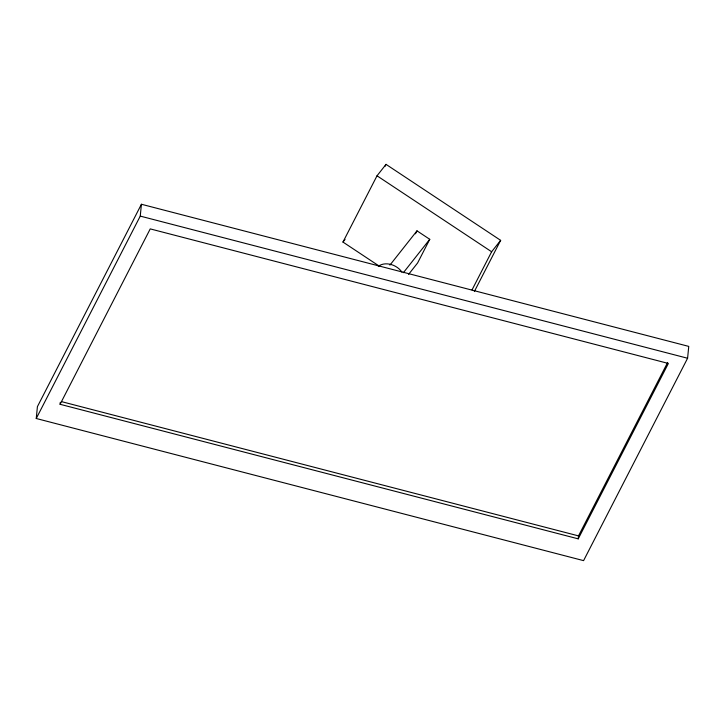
<?xml version="1.0" encoding="UTF-8"?>
<svg xmlns="http://www.w3.org/2000/svg" width="725" height="725" viewBox="0 0 725 725"><rect width="100%" height="100%" fill="white"/><g stroke="black" fill="none" stroke-linecap="round" stroke-linejoin="round"><path stroke-width="1.09" d="M36.25 418.497L37.41 406.643L141.42 204.26L688.75 346.396L687.59 358.241L583.58 560.633L36.25 418.497L140.26 216.104L141.42 204.26M60.093 404.296L150.238 228.892L668.368 363.452L578.224 538.847L60.093 404.296L60.284 402.321M578.224 538.847L578.514 535.893L667.634 362.491M379.592 266.347L342.961 242.059L377.018 175.794L386.035 164.367L500.649 240.347L474.331 291.55M385.011 166.378L386.035 164.367M415.47 233.803L416.993 230.84L429.762 239.304L417.591 262.985L408.565 274.413M472.02 289.918L491.623 251.765L500.649 240.347M342.961 242.059L345.037 239.431M389.923 265.114L416.993 230.84M403.381 272.7L429.762 239.304M140.26 216.104L687.59 358.241M61.48 401.623L578.514 535.893M377.018 175.794L491.623 251.765M378.305 266.374A15.352 11.555 27.2 0 1 401.877 272.065"/></g></svg>
